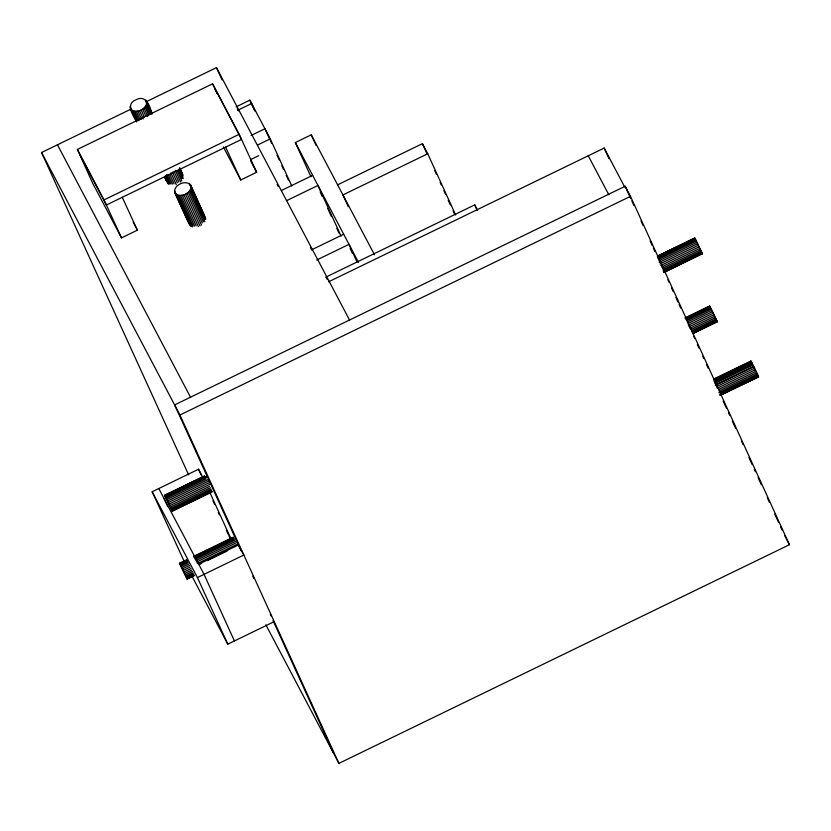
<?xml version="1.0" encoding="UTF-8"?>
<svg xmlns="http://www.w3.org/2000/svg" width="831" height="831" viewBox="0 0 831 831"><rect width="100%" height="100%" fill="white"/><g stroke="black" fill="none" stroke-linecap="round" stroke-linejoin="round"><path stroke-width="1.25" d="M136.564 121.503C132.783 115.374 125.398 103.917 135.796 99.876C145.394 94.526 149.58 104.955 151.793 112.871M131.173 109.692C136.751 114.096 148.365 108.487 146.412 101.06M188.876 223.622L174.863 192.917C172.723 185.23 185.926 179.081 190.766 185.199L205.683 218.148M174.863 192.917C179.704 199.035 192.906 192.875 190.766 185.199M188.658 474.906L41.55 152.52L130.571 109.308M145.664 101.984L216.465 67.623L349.539 320.018M122.261 197.311L137.395 230.156L121.503 237.874L92.667 183.184L77.408 149.424L212.57 83.827L239.183 134.3L256.654 172.266L240.761 179.984L223.342 146.942M236.035 106.877L249.861 100.156L270.272 138.86L291.764 185.967M237.811 110.243L251.637 103.522L255.21 111.354M77.408 149.424L104.02 199.907L239.183 134.3M251.118 135.474L264.944 128.763L270.044 139.94M257.548 145.041L270.272 138.86M250.733 159.531L258.68 155.667M310.929 176.691L295.337 142.537L311.241 134.819L374.511 254.816M281.532 190.455L312.643 175.351M286.851 200.551L317.961 185.448L341.074 236.087M337.604 184.835L422.418 143.67L427.736 153.766L455.689 215.011M427.736 153.766L342.933 194.932L348.303 206.711M311.428 249.902L343.691 234.249M316.746 259.999L349.01 244.345L357.07 262.004M325.929 277.097L474.709 204.883L477.669 210.492M328.536 281.834L604.158 148.063L624.725 187.068M265.847 624.787L338.913 763.377L789.45 544.7L630.48 196.345L625.161 186.248L174.624 404.915L241.135 550.797M41.55 152.52L179.943 415.012L630.48 196.345M184.368 561.777L152.166 491.744L198.547 469.235L202.691 477.087M212.123 491.91L172.37 511.179L168.662 504.043L164.694 495.349L204.384 476.08M164.694 495.349L204.436 476.08M164.787 495.65L204.478 476.381M657.466 256.519L694.737 238.092L657.373 256.218L694.789 238.092L702.372 253.611L663.886 272.62M164.746 495.349L204.644 476.392M657.633 256.53L694.986 238.393M165.026 496.252L168.527 494.549M164.943 495.65L165.286 496.252L206.15 476.412M657.975 257.122L695.329 238.985M165.286 496.252L165.753 497.115L206.618 477.285M658.432 257.984L695.796 239.858M166.387 497.53L164.112 498.631L167.852 506.806M165.753 497.115L166.325 498.216L206.026 478.957M659.004 259.095L696.368 240.959M166.325 498.216L166.989 499.514L207.843 479.684M659.669 260.383L697.032 242.257M166.989 499.514L167.706 500.958L208.571 481.128M659.222 262.399L697.749 243.701M167.706 500.958L168.454 502.485L209.319 482.655M659.97 263.926L698.497 245.228M172.422 511.179L169.212 504.043L210.077 484.213M660.728 265.484L699.255 246.786M169.94 505.58L209.641 486.312M661.455 267.011L699.982 248.313M170.625 507.014L210.316 487.745M663.304 267.883L700.668 249.757M171.217 508.312L210.918 489.044M663.907 269.182L701.26 251.055M171.716 509.413L211.406 490.145M663.231 270.854L701.759 252.157M172.09 510.276L211.78 491.017M664.769 271.155L702.133 253.019M172.329 510.878L212.019 491.609M663.844 272.319L702.372 253.611M194.225 575.686L187.172 579.093L183.464 571.946L179.496 563.252L186.549 559.855M193.509 556.458L233.251 537.19M685.024 317.899L709.591 305.995L713.299 313.131L717.267 321.826L692.701 333.73M179.589 563.563L186.757 560.156M193.758 556.76L233.459 537.491M685.274 318.2L709.788 306.296M179.496 563.252L180.088 564.156L187.089 560.759M194.101 557.362L233.791 538.093M685.617 318.792L710.131 306.899M180.088 564.156L180.556 565.028L187.557 561.621M194.568 558.224L234.259 538.955M686.084 319.665L710.598 307.761M180.556 565.028L181.127 566.129L188.128 562.732M195.14 559.325L234.83 540.057M686.655 320.766L711.17 308.862M181.127 566.129L181.792 567.428L188.793 564.02M195.794 560.624L235.495 541.355M687.31 322.064L711.824 310.16M181.792 567.428L182.508 568.861L189.51 565.464M196.511 562.068L236.212 542.799M688.026 323.508L712.551 311.604M182.508 568.861L183.256 570.398L190.268 566.991M197.269 563.595L236.96 544.326M688.785 325.035L713.299 313.131M198.713 564.249L238.466 544.959L243.795 555.056L197.414 577.566L152.166 491.744M187.224 579.093L184.015 571.957L191.016 568.549M199.191 564.592L201.528 563.449M207.366 560.624L227.216 550.984M689.543 326.593L714.058 314.689M184.742 573.483L191.753 570.087M690.27 328.12L714.785 316.227M185.427 574.927L192.428 571.52M690.945 329.564L715.47 317.66M186.019 576.215L193.031 572.819M691.548 330.863L716.062 318.959M186.518 577.327L193.519 573.92M692.046 331.964L716.561 320.06M186.892 578.189L193.893 574.792M692.42 332.826L716.935 320.932M186.975 578.781L193.976 575.384M692.493 333.418L715.844 322.085M187.131 578.781L194.132 575.384M692.659 333.428L717.174 321.524M713.486 379.175L750.892 361.038L754.6 368.175L758.568 376.869L721.163 395.005M713.58 379.476L751.099 361.34M714.078 380.079L751.432 361.942M714.546 380.941L751.899 362.804M714.681 382.042L752.045 363.905L750.892 361.038M715.117 382.042L752.471 363.916M715.283 383.34L752.647 365.204L752.045 363.905M715.958 384.774L753.322 366.648L752.647 365.204M715.325 385.345L753.852 366.648M717.246 386.311L754.6 368.175M718.005 387.869L755.358 369.733M718.732 389.396L756.096 371.27M719.407 390.84L756.771 372.704M718.836 392.699L757.363 374.002M720.508 393.24L757.862 375.103M719.708 394.673L758.236 375.976M720.955 394.704L758.568 376.869M719.947 395.265L758.474 376.568M192.21 576.652L227.808 644.16L274.178 621.65M702.413 253.922L701.873 253.019M709.539 305.995L709.871 306.899M717.215 321.826L714.972 317.66M758.319 376.568L757.508 375.103M588.255 155.781L608.822 194.786M784.713 535.735L789.45 544.7M295.337 142.537L358.556 262.44M237.199 108.601L238.404 110.897M277.118 184.316L278.333 186.611M310.389 247.42L311.594 249.716M326.116 277.242L327.321 279.538M212.57 83.827L241.52 139.421L106.358 205.028L79.745 154.545M250.65 160.871L256.654 172.266M133.199 222.178L137.395 230.156M57.453 144.802L190.528 397.197M228.941 535.839L230.125 538.083M270.387 614.452L271.467 616.509M158.794 488.535L204.042 574.346L234.425 640.95M700.834 251.045L701.406 252.146M755.556 371.26L754.049 368.175M168.454 502.485L169.212 504.043M183.256 570.398L184.015 571.957M696.534 242.247L694.83 238.393M225.617 147.139L240.761 179.984M121.503 237.874L104.02 199.907M625.161 186.248L630.771 198.536M631.84 200.894L633.991 205.6M640.981 220.911L643.132 225.617M650.112 240.928L652.262 245.633M653.332 247.991L654.953 251.523M657.633 257.413L659.783 262.118M662.473 268.008L664.083 271.54M667.844 279.777L668.913 282.135M671.604 288.025L673.214 291.556M675.904 297.436L678.054 302.152M679.124 304.499L680.734 308.031M688.255 324.516L689.865 328.048M693.625 336.295L694.706 338.643M697.386 344.533L699.006 348.064M702.766 356.302L703.836 358.66M706.527 364.549L708.137 368.081M714.047 381.034L717.267 388.098M723.178 401.051L726.398 408.114M728.548 412.82L729.628 415.178M732.308 421.057L735.539 428.121M741.449 441.074L743.059 444.606M748.97 457.559L752.19 464.622M754.34 469.328L755.41 471.686M758.101 477.576L761.321 484.639M767.231 497.592L769.381 502.298M774.752 514.077L778.512 522.315M780.558 526.781L782.085 530.136M604.158 148.063L608.988 158.659M474.709 204.883L476.869 209.609M422.418 143.67L427.248 154.275M434.779 170.76L436.389 174.292M440.15 182.54L441.23 184.887M443.91 190.777L445.52 194.319M448.21 200.198L450.36 204.914M453.051 210.804L454.661 214.336M311.241 134.819L316.081 145.425M350.142 248.376L352.292 253.091M320.164 191.847L322.314 196.552M327.684 208.332L331.444 216.569M336.825 228.348L338.975 233.064M270.553 141.062L271.633 143.42M277.014 155.22L279.174 159.936M281.865 165.836L283.475 169.379M286.165 175.279L288.326 179.995M249.861 100.156L254.161 109.578M216.465 67.623L222.074 79.921M190.091 184.285L204.104 214.99M191.182 187.422L205.735 219.311M189.146 183.558L190.216 185.915M190.901 188.647L204.914 219.353M190.32 189.894L204.873 221.784M179.756 167.862L182.976 174.926M179.787 168.246L181.937 172.962M179.797 169.025L183.028 176.099M189.447 191.109L203.46 221.815M178.987 169.077L183.287 178.499M178.405 170.324L182.166 178.572M188.315 192.241L202.328 222.947M146.775 102.12L152.166 113.93M145.737 100.156L151.668 113.141M146.817 103.283L151.668 113.92M176.993 170.355L181.833 180.961M146.547 104.519L150.858 113.961M186.975 193.249L201.528 225.139M145.965 105.766L149.736 114.034M175.32 170.313L180.701 182.093M185.479 194.101L200.032 225.99M145.082 106.97L148.863 115.239M173.98 171.321L178.821 181.927M183.869 194.755L198.422 226.645M143.96 108.113L147.731 116.371M172.484 172.173L177.325 182.778M182.228 195.192L196.241 225.907M142.62 109.121L145.851 116.205M170.885 172.827L176.265 184.607M180.607 195.399L194.62 226.105M141.114 109.972L144.355 117.057M169.773 174.437L174.084 183.869M179.07 195.347L193.083 226.063M139.515 110.627L143.285 118.895M177.678 195.067L192.231 226.956M168.153 174.645L172.464 184.066M176.484 194.547L191.037 226.437M174.448 190.683L180.919 204.862M183.609 210.762L185.77 215.489M186.85 217.857L188.46 221.399M137.873 111.063L141.644 119.332M166.626 174.603L170.926 184.025M174.5 191.857L190.091 225.71M165.764 175.497L169.534 183.744M136.253 111.261L140.024 119.529M165.109 176.151L168.87 184.399M164.694 176.608L167.924 183.672M134.715 111.219L139.026 120.672M164.735 176.993L166.345 180.524M164.559 176.878L166.709 181.584M133.324 110.939L137.634 120.381M132.129 110.419L136.98 121.046M130.093 106.555L134.404 116.008M135.484 118.366L136.564 120.724M130.135 107.718L136.606 121.897M179.943 415.012L338.913 763.377M252.769 576.174L253.839 578.511M273.056 620.612L333.595 753.281M209.734 492.191L231.06 538.924M198.547 469.235L201.216 475.083M212.944 500.781L214.543 504.292M218.273 512.467L219.342 514.805M226.271 529.991L228.4 534.665M197.414 577.566L227.808 644.16M214.907 88.948L216.974 93.529M710.245 307.761L710.744 308.862"/></g></svg>
